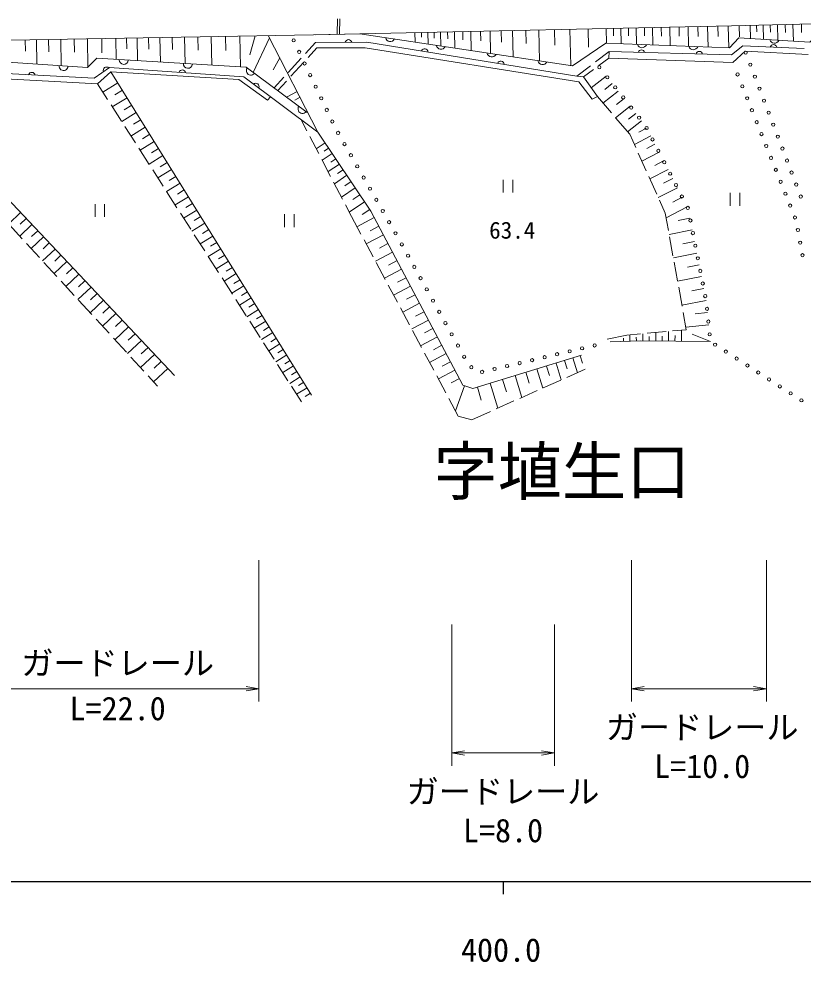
# Model space of a CAD drawing. Units: millimetres at full size, sheet at 1:1000; details may follow other scales. Extents: x 40000 to 680000, y 20000 to 380000.
# Drawn here: x 430308 to 491360, y 198715 to 272157 of the extents above; entities that cross this region are included whole.
import ezdxf
from ezdxf.enums import TextEntityAlignment as Align

# ---------------------------------------------------------------- set-up
doc = ezdxf.new("R2010")
doc.units = ezdxf.units.MM
doc.header["$LTSCALE"] = 1000
for name, color, linetype, lineweight in [('M-BGD', 7, 'Continuous', 13), ('M-STR-HTXT', 7, 'Continuous', 13), ('M-TTL-BAND', 7, 'Continuous', 25)]:
    doc.layers.add(name, color=color, linetype=linetype, lineweight=lineweight)
doc.layers.add('M-BMK-HTXT', color=7, linetype='Continuous')
doc.styles.add('ＭＳ ゴシック', font='')
doc.styles.get('ＭＳ ゴシック').set_extended_font_data('MS Gothic')

# ---------------------------------------------------------------- blocks, each defined once
blk = doc.blocks.new('open_arrow')
at = {"color": 0, "linetype": 'Continuous', "lineweight": -2}
blk.add_lwpolyline([(7.5, 1.25), (0, 0), (7.5, -1.25)], dxfattribs=at)

msp = doc.modelspace()

# ---------------------------------------------------------------- linework, layer by layer
at = {"layer": 'M-BGD'}
for p, q in [((455102, 272157), (455079, 270993)), ((455302, 272153), (455279, 270989)), ((491226, 271741), (491242, 271084)), ((461139, 271086), (461155, 270347)), ((461639, 271097), (461647, 270727)), ((462139, 271107), (462158, 270195)), ((462639, 271118), (462648, 270662)), ((463139, 271128), (463161, 270043)), ((463681, 271140), (463693, 270597)), ((464224, 271151), (464251, 269878)), ((464861, 271165), (464874, 270528)), ((465497, 271178), (465529, 269685)), ((466244, 271194), (466260, 270447)), ((466991, 271209), (467027, 269458)), ((467866, 271228), (467885, 270352)), ((468742, 271246), (468785, 269192)), ((469769, 271268), (469791, 270241)), ((470796, 271289), (470847, 268880)), ((472001, 271315), (472027, 270110)), ((473206, 271340), (473265, 268514)), ((474619, 271370), (474649, 269957)), ((476032, 271399), (476056, 270267)), ((476598, 271411), (476610, 270845)), ((477164, 271423), (477189, 270223)), ((477764, 271436), (477777, 270836)), ((478364, 271448), (478391, 270177)), ((479000, 271462), (479013, 270826)), ((479636, 271475), (479664, 270127)), ((480309, 271489), (480323, 270815)), ((480983, 271503), (481013, 270075)), ((481697, 271518), (481712, 270804)), ((482411, 271533), (482443, 270020)), ((483168, 271549), (483184, 270792)), ((483925, 271565), (483959, 269961)), ((484727, 271582), (484744, 270780)), ((485529, 271599), (485565, 269899)), ((486379, 271619), (486401, 270769)), ((487229, 271640), (487255, 270619)), ((487740, 271653), (487753, 271142)), ((488251, 271666), (488279, 270555)), ((488806, 271680), (488820, 271125)), ((489362, 271694), (489392, 270486)), ((489966, 271709), (489981, 271105)), ((490569, 271724), (490602, 270411)), ((430798, 270517), (430814, 269641)), ((431674, 270533), (431708, 268630)), ((432625, 270550), (432642, 269598)), ((433576, 270567), (433613, 268500)), ((434609, 270585), (434628, 269552)), ((435643, 270604), (435682, 268380)), ((436754, 270624), (436774, 269512)), ((437866, 270643), (437895, 268994)), ((438690, 270658), (438705, 269834)), ((439515, 270673), (439547, 268895)), ((440404, 270689), (440420, 269800)), ((441293, 270705), (441328, 268787)), ((442252, 270722), (442269, 269763)), ((443211, 270739), (443248, 268671)), ((444245, 270758), (444263, 269724)), ((445279, 270776), (445319, 268546)), ((446394, 270796), (446414, 269681)), ((447509, 270816), (447552, 268411)), ((448711, 270838), (448281, 269364)), ((449810, 270685), (448551, 267978)), ((452634, 269467), (453406, 270311)), ((452827, 269158), (453509, 269902)), ((476262, 269612), (475206, 268805)), ((476231, 269098), (476262, 269612)), ((450612, 269128), (450115, 268193)), ((451282, 267993), (452296, 269098)), ((475450, 268515), (476231, 269098)), ((451475, 267683), (452489, 268789)), ((474809, 268502), (473754, 267695)), ((474268, 267633), (475049, 268216)), ((453098, 242866), (437480, 268033)), ((450171, 266780), (450944, 267624)), ((474268, 267633), (473754, 267695)), ((476035, 267705), (474868, 266782)), ((436429, 267098), (437215, 265872)), ((438008, 267183), (436839, 266458)), ((438370, 266599), (437786, 266237)), ((450456, 266571), (451138, 267315)), ((476497, 267121), (475913, 266660)), ((438733, 266015), (437582, 265301)), ((451967, 266498), (451134, 266069)), ((452196, 266054), (451779, 265839)), ((476440, 264834), (475343, 266110)), ((476958, 266538), (475777, 265605)), ((477424, 265948), (476834, 265481)), ((437485, 265451), (438295, 264189)), ((439090, 265440), (438514, 265083)), ((477891, 265357), (476759, 264462)), ((439447, 264864), (438313, 264161)), ((477862, 263178), (476765, 264454)), ((478339, 264791), (477772, 264344)), ((438565, 263768), (439375, 262505)), ((440150, 263730), (439033, 263037)), ((439799, 264297), (439232, 263946)), ((452724, 263436), (452248, 264350)), ((478786, 264225), (477700, 263367)), ((440497, 263172), (439938, 262826)), ((453649, 261663), (452956, 262992)), ((478324, 262151), (477862, 263178)), ((479492, 263041), (478220, 262384)), ((479174, 263656), (478559, 263338)), ((440843, 262614), (439743, 261931)), ((454146, 262517), (453447, 262050)), ((479820, 262404), (479184, 262076)), ((439645, 262084), (440455, 260822)), ((441526, 261514), (440442, 260841)), ((441185, 262064), (440635, 261722)), ((454701, 261686), (453912, 261158)), ((454424, 262102), (454074, 261868)), ((479144, 260327), (478529, 261695)), ((480149, 261768), (478808, 261076)), ((441862, 260972), (441320, 260635)), ((454574, 259889), (453881, 261219)), ((455257, 260855), (454377, 260266)), ((454979, 261270), (454585, 261006)), ((480495, 261098), (479824, 260752)), ((440725, 260401), (441534, 259138)), ((442198, 260430), (441131, 259767)), ((455551, 260415), (455111, 260121)), ((480841, 260427), (479428, 259698)), ((442861, 259362), (441809, 258710)), ((442530, 259896), (441996, 259565)), ((455499, 258116), (454805, 259446)), ((455845, 259975), (454870, 259323)), ((456171, 259487), (455684, 259161)), ((468020, 259626), (468020, 258626)), ((468770, 258626), (468770, 259626)), ((479965, 258503), (479350, 259871)), ((481206, 259720), (480499, 259356)), ((441804, 258717), (442614, 257455)), ((443187, 258837), (442661, 258510)), ((456498, 258999), (455416, 258276)), ((481571, 259014), (480081, 258245)), ((485686, 258601), (485686, 257601)), ((486436, 257601), (486436, 258601)), ((443513, 258311), (442478, 257668)), ((443835, 257793), (443317, 257471)), ((457221, 257917), (456021, 257115)), ((456859, 258458), (456318, 258097)), ((480632, 257020), (480170, 258047)), ((481955, 258269), (481210, 257884)), ((430448, 257070), (429516, 256190)), ((436236, 257733), (436236, 256733)), ((436986, 256733), (436986, 257733)), ((444156, 257275), (443136, 256642)), ((456207, 256759), (455730, 257673)), ((457622, 257317), (457022, 256916)), ((482340, 257524), (480694, 256674)), ((430888, 256604), (430422, 256164)), ((442884, 257034), (443694, 255771)), ((444473, 256765), (443963, 256448)), ((450985, 256945), (450985, 255945)), ((451735, 255945), (451735, 256945)), ((456941, 255387), (456207, 256759)), ((457974, 256688), (456626, 255976)), ((480872, 255685), (480632, 257020)), ((482552, 256627), (481644, 256449)), ((429555, 256148), (430568, 255042)), ((431328, 256138), (430382, 255245)), ((431774, 255665), (431302, 255219)), ((444790, 256254), (443784, 255631)), ((445101, 255752), (444599, 255440)), ((458330, 256014), (457656, 255658)), ((482730, 255719), (480930, 255366)), ((432221, 255193), (431262, 254287)), ((443964, 255351), (444774, 254088)), ((445413, 255249), (444423, 254635)), ((457884, 253624), (457177, 254947)), ((458686, 255340), (457345, 254631)), ((481228, 253717), (480961, 255193)), ((430906, 254674), (431920, 253568)), ((433127, 254233), (432154, 253314)), ((432674, 254713), (432194, 254260)), ((446028, 254259), (445052, 253654)), ((445721, 254754), (445225, 254447)), ((459041, 254670), (458370, 254315)), ((482907, 254818), (482006, 254642)), ((433586, 253747), (433100, 253287)), ((445044, 253667), (445854, 252404)), ((446330, 253771), (445843, 253469)), ((459395, 253999), (458061, 253294)), ((483083, 253918), (481256, 253560)), ((432258, 253200), (433272, 252094)), ((434046, 253260), (433059, 252327)), ((434513, 252766), (434019, 252300)), ((446633, 253284), (445672, 252687)), ((446931, 252803), (446451, 252505)), ((458828, 251860), (458120, 253183)), ((460100, 252665), (458773, 251963)), ((459748, 253332), (459080, 252979)), ((481583, 251749), (481316, 253225)), ((483262, 253005), (482348, 252826)), ((434979, 252273), (433977, 251326)), ((446124, 251984), (446933, 250721)), ((447229, 252323), (446283, 251735)), ((460451, 252001), (459787, 251650)), ((483441, 252091), (481586, 251728)), ((433610, 251726), (434624, 250620)), ((435926, 251271), (434909, 250310)), ((435452, 251772), (434951, 251298)), ((447817, 251376), (446884, 250798)), ((447523, 251849), (447050, 251556)), ((459771, 250097), (459063, 251420)), ((460802, 251337), (459481, 250639)), ((481938, 249781), (481671, 251257)), ((436406, 250762), (435897, 250282)), ((448395, 250444), (447477, 249874)), ((448106, 250910), (447640, 250621)), ((461151, 250677), (460490, 250328)), ((483622, 251164), (482695, 250983)), ((434962, 250252), (435976, 249147)), ((436886, 250254), (435854, 249279)), ((437373, 249738), (436857, 249251)), ((447203, 250300), (448013, 249038)), ((448680, 249985), (448221, 249700)), ((461500, 250016), (460186, 249322)), ((483804, 250237), (481922, 249869)), ((437860, 249222), (436814, 248233)), ((448965, 249525), (448061, 248964)), ((449246, 249073), (448794, 248792)), ((460715, 248333), (460007, 249656)), ((461847, 249359), (461190, 249012)), ((482267, 247953), (482026, 249288)), ((483908, 249284), (482955, 249187)), ((436314, 248778), (437328, 247673)), ((438355, 248699), (437831, 248204)), ((448283, 248617), (449093, 247354)), ((449527, 248621), (448635, 248068)), ((462194, 248702), (460887, 248011)), ((484006, 248331), (482232, 248149)), ((438849, 248175), (437787, 247172)), ((439351, 247644), (438820, 247143)), ((450080, 247729), (449202, 247185)), ((449803, 248175), (449358, 247898)), ((461658, 246570), (460950, 247893)), ((462540, 248048), (461886, 247703)), ((476098, 247229), (477640, 247533)), ((477640, 247533), (478709, 247630)), ((477881, 247071), (477864, 247553)), ((478881, 247098), (478888, 247646)), ((479207, 247675), (480701, 247811)), ((479881, 247085), (479889, 247737)), ((480880, 247072), (480890, 247828)), ((481199, 247856), (482267, 247953)), ((481880, 247059), (481892, 247919)), ((484139, 247030), (482717, 247619)), ((437666, 247304), (438680, 246199)), ((439853, 247113), (438775, 246095)), ((449363, 246933), (450173, 245671)), ((450625, 246851), (449760, 246315)), ((450352, 247290), (449913, 247018)), ((462886, 247395), (461585, 246707)), ((477381, 247053), (477373, 247294)), ((478381, 247088), (478371, 247362)), ((479381, 247091), (479385, 247417)), ((480381, 247078), (480385, 247457)), ((481380, 247065), (481386, 247496)), ((440871, 246036), (439777, 245003)), ((440362, 246574), (439823, 246065)), ((450893, 246419), (450461, 246151)), ((462601, 244806), (461894, 246129)), ((463573, 246094), (462279, 245410)), ((463229, 246744), (462579, 246400)), ((439018, 245830), (440032, 244725)), ((441387, 245489), (440840, 244972)), ((451161, 245987), (450309, 245458)), ((451426, 245561), (451000, 245296)), ((463915, 245446), (463268, 245104)), ((472123, 245353), (472524, 244043)), ((472778, 245553), (472978, 244898)), ((473433, 245753), (473785, 244603)), ((474008, 245929), (474184, 245354)), ((441904, 244942), (440794, 243894)), ((450443, 245250), (451253, 243987)), ((451690, 245135), (450851, 244614)), ((451954, 244710), (451534, 244449)), ((464257, 244799), (462969, 244119)), ((469782, 244637), (470041, 243787)), ((470631, 244896), (471088, 243404)), ((471377, 245125), (471605, 244378)), ((474399, 244876), (472952, 244233)), ((440370, 244356), (441110, 243549)), ((452217, 244285), (451391, 243772)), ((452481, 243860), (452068, 243604)), ((463545, 243043), (462837, 244366)), ((464597, 244155), (463954, 243815)), ((467964, 244081), (468260, 243113)), ((468932, 244377), (469451, 242677)), ((472495, 244030), (471125, 243421)), ((451523, 243566), (452309, 242340)), ((452744, 243435), (451931, 242930)), ((465011, 243596), (464298, 241635)), ((465998, 243480), (466303, 242482)), ((466996, 243785), (467588, 241849)), ((470668, 243218), (469297, 242609)), ((453008, 243010), (452601, 242758)), ((464514, 241231), (463781, 242602)), ((468840, 242406), (467469, 241796)), ((465566, 240950), (464514, 241231)), ((467013, 241593), (465566, 240950))]:
    msp.add_line(p, q, dxfattribs=at)
for points in [[(419354, 270312), (453247, 270919), (456861, 270997), (485783, 271604), (493237, 271791)], [(453396, 270922), (456861, 270997), (473397, 268494), (475990, 270270), (485634, 269896), (486350, 270675), (491881, 270332), (493237, 271791), (497449, 271866), (515116, 269732), (516148, 271771), (533430, 271067), (538063, 269265), (551964, 267024)], [(449722, 270856), (453590, 263348), (457714, 257179), (464865, 243649), (465636, 243369), (474119, 245963)], [(473754, 267695), (457400, 270355), (453406, 270311)], [(474268, 267633), (475343, 266110), (474938, 265904), (473909, 267259), (457256, 269900), (453509, 269902)], [(476231, 269098), (485886, 268756), (486844, 269644), (491751, 269387)], [(491442, 269862), (486665, 270049), (485782, 269353), (476262, 269612)], [(419156, 267590), (422849, 269233), (435663, 268361), (436387, 269085), (448001, 268384), (452745, 264879)], [(453590, 263348), (447826, 267648), (437357, 268380), (436173, 267539), (422479, 268256), (417381, 266045)], [(416638, 265399), (422538, 267857), (436429, 267098), (437480, 268033), (447443, 267426), (449671, 265821), (449905, 266097)], [(442425, 244391), (427177, 260532), (422550, 266053), (421953, 267613)], [(476342, 247017), (478718, 247100), (484139, 247030)]]:
    msp.add_lwpolyline(points, dxfattribs=at)
for centre in [(451696, 270485), (452126, 269582), (486889, 269527), (452556, 268680), (475493, 268391), (487246, 268593), (452986, 267777), (476113, 267607), (486258, 267828), (487604, 267659), (453416, 266874), (476733, 266822), (486630, 266900), (487961, 266725), (453847, 265971), (477353, 266038), (487002, 265972), (488318, 265791), (454277, 265069), (477973, 265253), (487374, 265044), (478593, 264469), (488676, 264857), (454707, 264166), (479173, 263658), (487746, 264116), (489033, 263923), (455161, 263276), (488118, 263187), (489390, 262989), (455657, 262408), (479632, 262769), (488490, 262259), (456154, 261539), (480090, 261881), (488862, 261331), (489748, 262056), (456650, 260671), (480549, 260992), (490105, 261122), (481008, 260104), (489235, 260403), (490462, 260188), (457146, 259803), (481467, 259215), (489607, 259475), (490820, 259254), (457642, 258935), (489979, 258546), (458138, 258066), (481925, 258327), (491177, 258320), (458634, 257198), (482384, 257438), (490351, 257618), (459130, 256330), (482585, 256460), (490723, 256690), (459626, 255462), (482777, 255478), (490950, 255720), (491131, 254736), (460120, 254592), (482969, 254497), (460606, 253718), (483162, 253516), (491312, 253753), (461091, 252843), (483354, 252534), (461576, 251969), (462061, 251095), (483546, 251553), (483738, 250572), (462547, 250220), (483878, 249582), (463032, 249346), (463517, 248471), (483980, 248588), (464002, 247597), (484082, 247593), (464488, 246723), (475129, 246731), (484504, 246794), (472209, 246044), (473182, 246273), (474156, 246502), (485344, 246252), (464973, 245848), (469289, 245356), (470262, 245585), (471236, 245814), (486184, 245710), (465532, 245036), (466369, 244668), (467342, 244897), (468315, 245127), (487025, 245168), (487865, 244625), (488705, 244083), (489545, 243541), (490385, 242999), (491226, 242456)]:
    msp.add_circle(centre, 125, dxfattribs=at)
for centre, radius, start, end in [((455969, 270283), 256, 13.32586, 167.9651), ((459214, 270762), 370, 190.31792, 332.46863), ((489123, 270623), 370, 195.37846, 337.52917), ((461900, 269567), 256, 3.44169, 158.08092), ((463169, 270163), 370, 190.31792, 332.46863), ((478818, 270280), 370, 196.70427, 338.85498), ((478771, 269487), 256, 11.126, 165.76523), ((482815, 270125), 370, 196.70427, 338.85498), ((483270, 269365), 256, 11.126, 165.76523), ((489052, 269899), 256, 10.43952, 165.07875), ((438474, 268959), 350, 176.54569, 356.54569), ((467124, 269565), 370, 190.31792, 332.46863), ((467822, 268603), 256, 3.44169, 158.08092), ((471079, 268966), 370, 190.31792, 332.46863), ((433782, 268489), 350, 176.10502, 356.10502), ((437133, 268152), 256, 48.07518, 202.71441), ((443025, 267928), 256, 8.6796, 163.31884), ((443465, 268658), 350, 176.54569, 356.54569), ((448367, 268114), 350, 143.5387, 323.5387), ((431315, 267737), 256, 9.6847, 164.32394), ((448747, 266891), 256, 335.95943, 130.59867), ((452388, 265142), 350, 143.5387, 323.5387)]:
    msp.add_arc(centre, radius, start, end, dxfattribs=at)
at = {"layer": 'M-STR-HTXT'}
for p, q in [((449000, 230000), (449000, 219000)), ((478000, 230000), (478000, 219000)), ((488500, 230000), (488500, 219000)), ((464000, 225000), (464000, 214000)), ((472000, 225000), (472000, 214000)), ((427000, 220000), (449000, 220000)), ((478000, 220000), (488500, 220000)), ((464000, 215000), (472000, 215000))]:
    msp.add_line(p, q, dxfattribs=at)
at = {"layer": 'M-TTL-BAND'}
for p, q in [((40000, 205000), (579000, 205000)), ((468000, 205000), (468000, 204000))]:
    msp.add_line(p, q, dxfattribs=at)

# ---------------------------------------------------------------- block references
at = {"layer": 'M-STR-HTXT', "xscale": 133, "yscale": 133, "rotation": 180}
for p in [(449000, 220000), (488500, 220000), (472000, 215000)]:
    msp.add_blockref('open_arrow', p, dxfattribs=at)
at = {"layer": 'M-STR-HTXT', "xscale": 133, "yscale": 133}
for p in [(478000, 220000), (464000, 215000)]:
    msp.add_blockref('open_arrow', p, dxfattribs=at)

# ---------------------------------------------------------------- texts
at = {"layer": 'M-BGD', "style": 'ＭＳ ゴシック'}
msp.add_text('63.4', height=1320, dxfattribs=at).set_placement((468714, 255704), align=Align.MIDDLE_CENTER)
at = {"layer": 'M-BMK-HTXT', "style": 'ＭＳ ゴシック'}
msp.add_text('字埴生口', height=3666, dxfattribs=at).set_placement((472585, 236930), align=Align.MIDDLE_CENTER)
at = {"layer": 'M-STR-HTXT', "style": 'ＭＳ ゴシック'}
for p in [(438000, 222000), (483500, 217000), (468000, 212000)]:
    msp.add_text('ガードレール', height=1833, dxfattribs=at).set_placement(p, align=Align.MIDDLE_CENTER)
for s, p in [('L=22.0', (438000, 217000)), ('L=10.0', (483500, 212500)), ('L=8.0', (468000, 207500))]:
    msp.add_text(s, height=1833, dxfattribs=at).set_placement(p, align=Align.BOTTOM_CENTER)
at = {"layer": 'M-TTL-BAND', "style": 'ＭＳ ゴシック'}
msp.add_text('400.0', height=1833, dxfattribs=at).set_placement((467844, 198195), align=Align.BOTTOM_CENTER)

doc.saveas('drawing.dxf')
